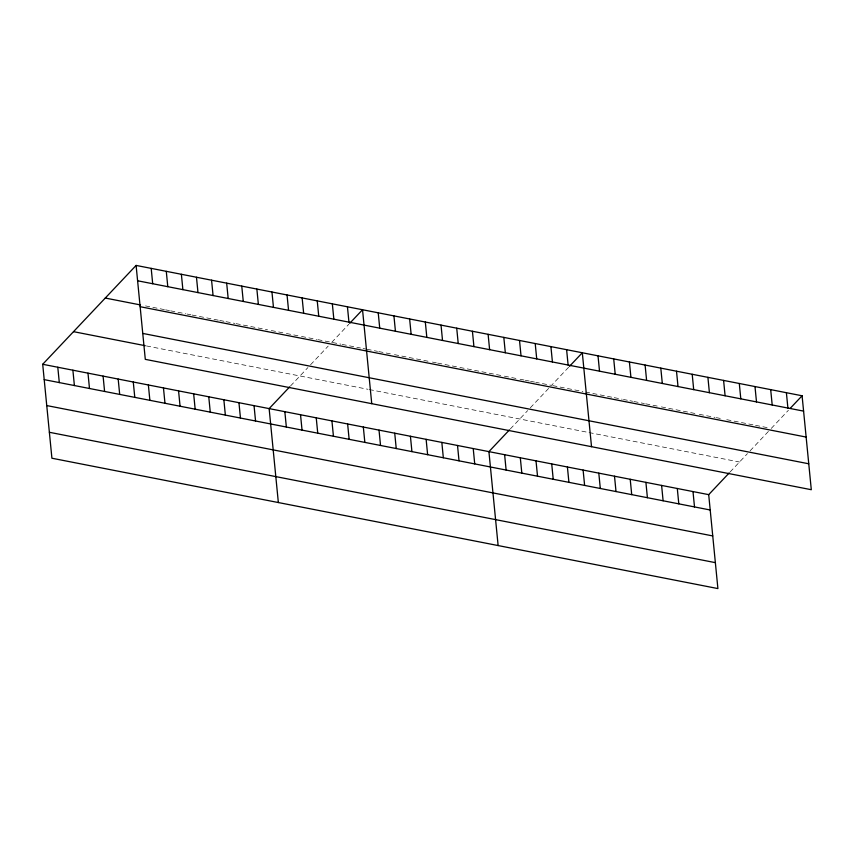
<?xml version="1.0" encoding="UTF-8"?>
<svg xmlns="http://www.w3.org/2000/svg" width="854" height="854" viewBox="0 0 854 854"><rect width="100%" height="100%" fill="white"/><g stroke="black" fill="none" stroke-linecap="round" stroke-linejoin="round"><path stroke-width="0.64" stroke-dasharray="4.27 3.2" d="M290.541 385.955L307.899 367.583M310.546 364.775L328.182 346.105M331.715 342.369L348.838 324.242M510.318 428.964L527.676 410.593M530.323 407.796L550.606 386.318M568.615 367.263L551.492 385.389L535.789 382.314M730.095 471.984L747.453 453.613M750.1 450.816L768.621 431.206M771.269 428.409L788.391 410.283M145.532 305.924L164.395 309.618M165.655 309.863L169.434 310.6M170.693 310.856L185.788 313.802M187.047 314.048L190.816 314.795M192.075 315.041L218.496 320.207M219.756 320.453L224.783 321.435M226.043 321.68L234.85 323.41M236.099 323.655L267.558 329.815M271.326 330.551L283.912 333.007M286.421 333.508L300.266 336.209M301.515 336.455L316.62 339.412M317.869 339.657L340.874 344.162M342.176 344.418L360.495 348.005M363.11 348.517L365.726 349.03M367.039 349.286L377.5 351.336M378.802 351.592L393.203 354.399M394.505 354.656L431.131 361.829M432.444 362.085L436.373 362.854M437.675 363.11L457.296 366.953M459.922 367.466L501.778 375.653M504.394 376.166L518.784 378.984M520.097 379.24L524.014 380.009M525.327 380.265L529.256 381.033M530.558 381.29L534.487 382.058M552.794 385.645L582.887 391.538M585.502 392.039L611.667 397.163M614.282 397.676L622.139 399.213M623.441 399.469L627.37 400.238M629.985 400.75L632.601 401.263M633.914 401.519L644.375 403.568M645.677 403.825L660.067 406.643M661.38 406.899L698.006 414.062M699.319 414.318L715.022 417.392M716.325 417.649L720.253 418.417M726.786 419.698L752.95 424.822M755.576 425.335L769.966 428.153M146.482 345.945L367.989 389.296M369.291 389.552L587.765 432.316M589.068 432.572L739.521 462.014"/><path stroke-width="1.28" d="M729.241 472.892L708.703 494.647L717.904 588.577L51.913 458.224L42.7 364.284L136.096 265.423L802.087 395.776L811.3 489.716L145.297 359.353L136.096 265.423M289.687 386.862L269.138 408.607L278.351 502.536M349.692 323.335L362.534 309.746L371.746 403.675M509.464 429.872L488.915 451.627L498.128 545.557M569.469 366.355L582.311 352.766L591.523 446.695M790.099 408.468L802.087 395.776M137.601 280.774L803.593 411.126M105.277 298.046L140.494 304.942M140.141 306.703L806.133 437.067M142.757 333.423L808.759 463.786M73.519 331.662L145.223 345.699M42.7 364.284L708.703 494.647M44.205 379.635L710.208 509.998M46.746 405.565L712.748 535.928M49.372 432.284L715.364 562.647M786.395 392.712L787.9 408.063M770.692 389.637L772.197 404.988M754.989 386.563L756.495 401.914M739.297 383.489L740.802 398.839M723.594 380.414L725.099 395.765M707.902 377.34L709.407 392.691M692.199 374.276L693.704 389.627M693 491.573L694.505 506.924M676.507 371.202L678.012 386.552M677.297 488.499L678.802 503.849M660.804 368.127L662.309 383.478M661.604 485.424L663.11 500.775M645.101 365.053L646.606 380.404M645.902 482.35L647.407 497.701M629.409 361.979L630.914 377.329M630.209 479.275L631.714 494.626M613.706 358.904L615.211 374.255M614.506 476.212L616.012 491.552M598.014 355.84L599.519 371.18M598.803 473.137L600.309 488.488M583.111 470.063L584.616 485.414M566.608 349.692L568.113 365.042M567.408 466.989L568.913 482.339M550.915 346.617L552.421 361.968M551.716 463.914L553.221 479.265M535.212 343.543L536.718 358.893M536.013 460.84L537.518 476.19M519.52 340.468L521.025 355.819M520.31 457.765L521.815 473.116M503.817 337.394L505.322 352.745M504.618 454.702L506.123 470.052M488.114 334.33L489.62 349.681M472.422 331.256L473.927 346.607M473.223 448.553L474.728 463.903M456.719 328.182L458.224 343.532M457.52 445.478L459.025 460.829M441.027 325.107L442.532 340.458M441.828 442.404L443.333 457.755M425.324 322.033L426.829 337.383M426.125 439.33L427.63 454.68M409.632 318.958L411.137 334.309M410.422 436.266L411.927 451.606M393.929 315.895L395.434 331.235M394.729 433.191L396.235 448.542M378.226 312.82L379.731 328.171M379.027 430.117L380.532 445.468M363.334 427.043L364.839 442.393M347.439 306.789L348.944 322.139M347.631 423.968L349.137 439.319M332.345 303.832L333.839 319.182M331.928 420.894L333.434 436.245M317.24 300.875L318.745 316.226M316.236 417.819L317.741 433.17M302.145 297.929L303.65 313.279M300.533 414.756L302.038 430.106M287.051 294.972L288.556 310.322M284.841 411.681L286.346 427.032M271.956 292.015L273.461 307.365M256.862 289.058L258.367 304.408M254.044 405.65L255.549 421.001M241.767 286.101L243.273 301.451M238.949 402.693L240.454 418.044M226.673 283.154L228.178 298.505M223.855 399.747L225.36 415.097M211.568 280.197L213.073 295.548M208.76 396.79L210.265 412.14M196.473 277.24L197.979 292.591M193.655 393.833L195.16 409.183M181.379 274.283L182.884 289.634M178.561 390.876L180.066 406.226M166.284 271.337L167.79 286.677M163.466 387.919L164.971 403.269M151.19 268.38L152.695 283.731M148.372 384.973L149.877 400.323M133.277 382.016L134.783 397.366M118.183 379.059L119.688 394.409M103.088 376.102L104.594 391.452M87.983 373.145L89.489 388.495M72.889 370.198L74.394 385.549M57.794 367.241L59.3 382.592"/></g></svg>
